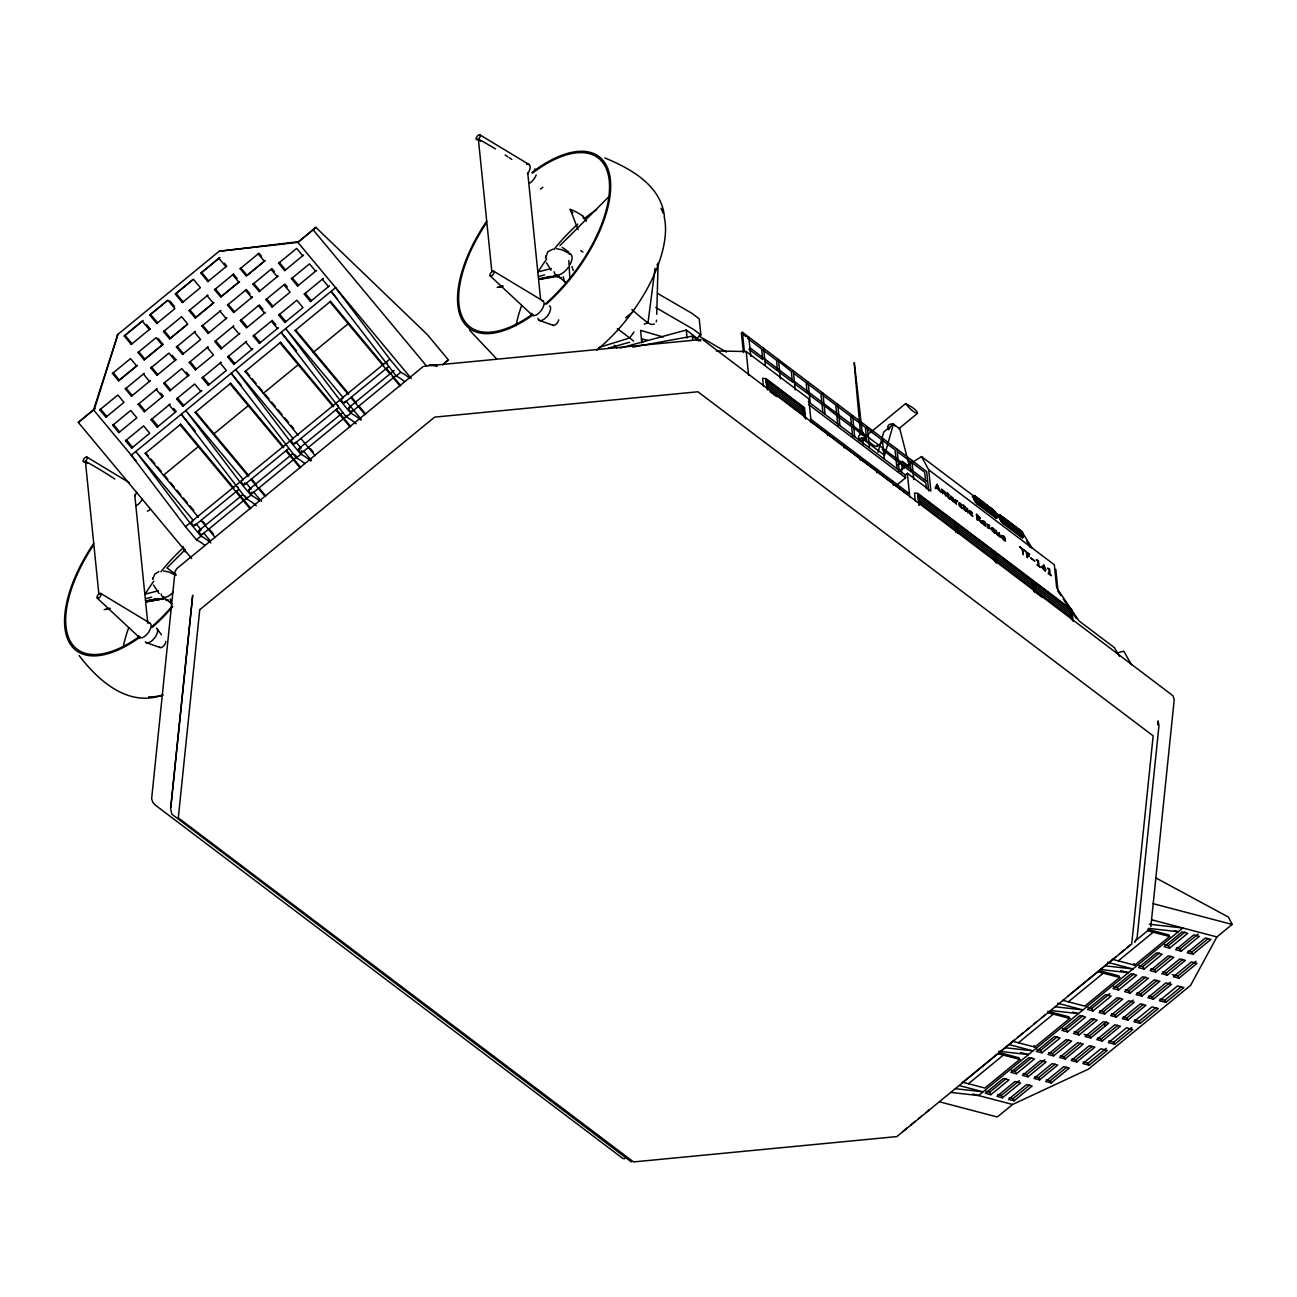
<?xml version="1.0" encoding="UTF-8"?>
<svg xmlns="http://www.w3.org/2000/svg" width="1297" height="1297" viewBox="0 0 1297 1297"><rect width="100%" height="100%" fill="white"/><g stroke="black" fill="none" stroke-linecap="round" stroke-linejoin="round"><path stroke-width="1.5" d="M656.72 314.279L658.114 263.113M545.567 258.168L547.739 251.91L552.927 249.137M862.781 444.547L863.202 439.213L884.554 455.344L893.406 424.087L899.826 428.934L909.051 464.893M170.831 807.334L192.686 595.258L170.588 808.615L171.82 814.192L631.299 1161.901M1157.637 724.861L1158.043 720.856L1158.999 725.347L1137.112 937.731L1134.794 942.352M1150.844 926.561L1173.801 703.785L1174.207 699.472L1172.974 695.759L702.942 339.717M655.017 268.382L647.997 322.937L644.204 324.088M860.559 433.182L861.597 432.096L861.808 433.409M908.808 466.272L902.42 461.44L901.464 473.032M903.782 468.574L904.625 463.84L907.673 466.142M656.217 321.818L656.558 320.181M158.964 571.523L154.765 574.149L152.624 579.289L152.981 577.976M545.615 257.033L545.956 255.736M878.037 452.215L883.76 431.982L893.406 424.087M94.357 409.204L117.93 334.286L93.562 409.917L78.306 422.417L191.68 558.553M1155.789 877.874L1228.437 917.092L1232.15 924.421L1216.894 936.937L1190.63 985.347L1088.459 1069.117L1012.568 1104.477L997.312 1116.993L939.401 1101.785M868.001 440.931C869.963 442.245 875.702 448.113 876.772 445.844M905.646 403.578C917.109 418.655 924.534 413.159 905.646 403.578L864.969 436.927M633.99 331.983L629.693 337.95L598.728 347.547M994.377 510.742L992.854 510.499L996.615 518.492L976.301 503.301L972.734 495.957L976.9 498.81M974.42 495.876L977.176 500.966L976.009 501.971L973.123 496.54L973.982 495.324L993.47 510.061M973.107 496.021L974.809 495.762M993.34 509.948L974.987 496.086C968.129 498.615 996.096 511.196 995.285 514.098L995.869 516.984M976.317 501.907L975.328 499.021M975.036 501.826L972.799 496.297M975.83 501.55L976.706 500.626L973.982 495.616M976.365 502.377L978.262 502.085L997.182 516.206M977.549 503.317L978.408 502.377L997.669 516.709L994.183 510.726M977.16 504.03L977.371 503.171M973.95 496.702L992.335 510.596L993.194 509.656M994.037 512.364L994.896 511.423L994.086 510.629M996.615 515.963L996.436 517.698M995.561 517.941L997.166 516.125M997.62 516.433L996.761 517.649M1021.258 533.91L1022.603 538.142L1002.305 522.934L998.317 516.465L999.484 516.028M999.971 515.266L1002.694 520.259L1001.835 521.199L999.112 516.19L999.971 514.974L1020.22 530.23M999.436 515.866L1000.814 515.412M1019.572 529.792L1000.992 515.736C994.232 518.524 1022.052 530.684 1021.274 533.748L1022.312 536.796M1001.041 521.475L998.787 515.947M1000.992 515.736L1002.938 522.286M1003.91 521.459L1003.165 523.68M999.938 516.352L1018.323 530.246L1019.183 529.306M1019.345 529.598L1021.274 533.748M1020.026 531.997L1020.172 530.376M1020.901 531.073L1023.609 536.083C1020.626 540.395 1025.651 531.413 1020.415 530.716M1021.566 537.574L1023.122 535.693M185.276 549.571L166.94 567.908L175.938 574.393M559.915 245.668L609.266 196.285M146.61 324.655L150.128 328.871L131.256 344.418L124.236 335.988L143.108 320.44M298.667 241.664L219.306 251.229L297.888 242.361L315.868 227.397L427.232 334.496L448.324 359.836L442.747 364.879M149.771 315.041L167.864 300.207L174.884 308.637L156.791 323.472L149.771 315.041L167.135 300.742M175.322 294.095L193.399 279.26L200.419 287.691L182.342 302.525L175.322 294.095L192.669 279.795M200.857 273.148L219.712 257.617L200.857 273.148L207.877 281.579L226.748 266.047L224.397 263.242M131.256 344.418L132.035 343.705L125.015 335.275M150.128 328.871L149.333 329.584L142.313 321.153L124.236 335.988M156.791 323.472L157.586 322.758L150.549 314.328M182.342 302.525L183.12 301.812L176.1 293.398M207.877 281.579L208.655 280.882L201.635 272.451M112.45 373.439L113.228 372.725L119.373 380.102L118.578 380.799L112.45 373.439L130.527 358.604L136.671 365.981L118.578 380.799M137.985 352.492L138.779 351.795L144.907 359.156L144.129 359.869L137.985 352.492L156.078 337.674L162.206 345.034L144.129 359.869M163.535 331.546L164.314 330.848L170.442 338.209L169.664 338.922L163.535 331.546L181.612 316.727L187.741 324.088L169.664 338.922M189.07 310.615L189.848 309.902L195.993 317.262L195.199 317.976L189.07 310.615L207.942 295.067L207.147 295.781L213.292 303.141L195.199 317.976M214.605 289.669L215.383 288.955L221.528 296.332L220.749 297.029L214.605 289.669L233.476 274.137L237.156 278.547M233.476 274.137L232.698 274.834L238.826 282.211L220.749 297.029M240.156 268.722L240.934 268.025L247.062 275.386L265.155 260.551L246.284 276.083L240.156 268.722L259.011 253.191L261.475 256.141M162.206 345.034L162.984 344.321L158.088 338.436M78.306 422.417L93.562 409.787M94.924 408.685L93.562 409.917L136.412 461.359M238.826 282.211L239.605 281.498L221.528 296.332M99.772 409.836L100.566 409.106L106.743 416.45L105.916 417.196L99.772 409.836L117.865 395.001L123.993 402.362L105.916 417.196M125.323 388.889L126.117 388.176L132.278 395.504L131.451 396.25L125.323 388.889L144.194 373.341L143.4 374.055L149.544 381.431M150.857 367.943L151.652 367.229L157.812 374.574L156.986 375.303L150.857 367.943L168.934 353.124L175.079 360.485L175.906 359.739L172.193 355.329M176.392 346.996L177.186 346.283L183.363 353.627L182.537 354.373L176.392 346.996L195.28 331.465L194.485 332.178L200.613 339.538L182.537 354.373M201.943 326.066L202.737 325.336L208.898 332.68L208.071 333.426L201.943 326.066L220.814 310.518L220.02 311.231L226.148 318.592M227.478 305.119L228.272 304.406L234.433 311.734L233.606 312.48L227.478 305.119L246.349 289.571L250.045 293.981M246.349 289.571L245.555 290.285L251.699 297.661L252.526 296.916L233.606 312.48M253.012 284.173L253.807 283.459L259.984 290.804L259.157 291.533L253.012 284.173L271.9 268.625L274.364 271.559M278.563 263.226L279.358 262.513L285.518 269.857L284.692 270.603L278.563 263.226L296.64 248.408L302.768 255.768M112.644 425.286L113.504 424.508L119.664 431.852L118.789 432.647L112.644 425.286L130.721 410.452L136.866 417.812L118.789 432.647M138.179 404.34L139.038 403.562L145.199 410.906L144.324 411.7L138.179 404.34L157.132 388.743L156.272 389.505L162.401 396.882M163.73 383.393L164.589 382.615L170.75 389.959L169.858 390.754L163.73 383.393L181.807 368.559L187.952 375.935L188.827 375.125L186.363 372.19M189.265 362.447L190.124 361.685L196.285 369.013L195.393 369.823L189.265 362.447L208.201 346.85L207.342 347.628L213.486 354.989L195.393 369.823M214.799 341.516L215.659 340.738L221.819 348.082L220.944 348.877L214.799 341.516L233.752 325.904L232.893 326.682L239.021 334.042M258.427 305.735L264.556 313.096L265.447 312.301L246.479 327.93L240.35 320.57L241.21 319.792L247.37 327.136M265.885 299.623L266.744 298.845L272.905 306.189L272.013 306.984L265.885 299.623L283.962 284.789L290.106 292.165L272.013 306.984M291.42 278.677L292.279 277.915L298.44 285.243L297.564 286.053L291.42 278.677L309.513 263.858L315.641 271.219M125.517 440.737L126.425 439.894L132.602 447.238L131.645 448.097L125.517 440.737L143.594 425.902L149.739 433.263L131.645 448.097M151.052 419.79L151.976 418.963L158.137 426.291L157.196 427.151L151.052 419.79L170.053 404.129L169.145 404.956L175.273 412.316M176.587 398.844L177.511 398.017L183.671 405.361L182.731 406.204L176.587 398.844L194.68 384.009L200.808 391.386L201.765 390.527L182.731 406.204M202.137 377.897L203.045 377.07L209.222 384.415L208.266 385.274L202.137 377.897L221.139 362.236L220.214 363.079L226.359 370.439L208.266 385.274M227.672 356.951L228.596 356.124L234.757 363.468L233.817 364.327L227.672 356.951L246.673 341.306M253.207 336.02L254.131 335.193L260.292 342.521L259.351 343.381L253.207 336.02L271.3 321.186L277.428 328.546L278.385 327.703L259.351 343.381M278.758 315.074L279.666 314.247L285.843 321.575L284.886 322.434L278.758 315.074L296.835 300.239L302.979 307.616L284.886 322.434M304.292 294.127L305.217 293.3L311.377 300.645L310.421 301.504L304.292 294.127L323.293 278.466L322.369 279.309L328.514 286.669M198.392 517.276L145.199 453.415L145.799 452.864L148.393 455.977M233.898 488.077L180.721 424.232L180.105 424.784L250.143 508.862M248.327 476.323L195.134 412.462L195.75 411.911L248.927 475.74M283.848 447.108L230.671 383.28L230.055 383.831L283.249 447.692M298.278 435.37L245.084 371.509L245.7 370.942L249.591 375.627M333.783 406.156L280.622 342.311L280.006 342.878L333.199 406.739M348.228 394.418L295.035 330.54L295.651 329.989L348.812 393.834M383.734 365.203L330.557 301.358L329.941 301.909L389.619 373.552M117.135 334.999L220.085 250.516M119.373 380.102L137.45 365.268M144.907 359.156L162.984 344.321M170.442 338.209L187.027 324.623M195.993 317.262L214.07 302.444M315.868 227.397L297.888 242.361L411.295 378.529M131.451 396.25L150.355 380.686M156.986 375.303L175.906 359.739M208.071 333.426L226.975 317.846M259.157 291.533L278.061 275.969L277.234 276.715L271.105 269.338M284.692 270.603L303.595 255.023M240.35 320.57L259.287 304.957L262.983 309.367M144.324 411.7L163.292 396.071L160.828 393.137M169.858 390.754L188.827 375.125M220.944 348.877L239.913 333.248M297.564 286.053L316.533 270.425M157.196 427.151L176.214 411.473L173.749 408.539M233.817 364.327L252.834 348.634M310.421 301.504L329.454 285.81M145.199 453.415L180.721 424.232M195.134 412.462L230.671 383.28M245.084 371.509L280.622 342.311M295.035 330.54L330.557 301.358M163.406 475.269L198.311 446.638M213.34 434.317L248.262 405.685M263.291 393.364L298.213 364.733M313.242 352.411L348.163 323.78M204.894 545.421A30.82 12.338 50.6 0 0 196.431 539.844L185.487 526.695L190.011 522.983L135.828 451.469L193.545 520.778M191.453 521.637L239.961 482.03L185.763 410.517L243.496 479.825M241.388 480.684L289.912 441.061L235.714 369.564L293.446 438.872M291.339 439.732L339.846 400.108L285.664 328.611L343.397 397.92M341.289 398.779L389.797 359.156L335.599 287.658L131.289 455.198L185.487 526.695M194.712 525.561L238.567 489.618M244.663 484.608L288.501 448.665M294.614 443.655L338.452 407.696M344.548 402.702L388.403 366.743M198.911 530.603L242.75 494.643M248.846 489.634L292.7 453.691M298.796 448.681L342.635 412.738M348.747 407.728L394.158 370.488M202.17 534.526L247.581 497.286M252.121 493.557L295.959 457.614M302.071 452.604L347.466 415.364M352.006 411.652L395.861 375.692M196.431 539.844L200.97 536.131A30.82 12.338 50.6 0 1 210.876 542.924M195.344 431.188L181.24 414.246L246.381 498.891L250.921 495.178A30.82 12.338 50.6 0 1 259.384 500.739M241.437 385.598L231.174 373.277L296.332 457.938L300.855 454.226A30.82 12.338 50.6 0 1 310.777 461.019M296.527 350.806L281.125 332.324L346.267 416.986L350.806 413.257A30.82 12.338 50.6 0 1 360.728 420.05M337.479 299.072L331.075 291.371L396.217 376.033L400.757 372.304A30.82 12.338 50.6 0 1 409.22 377.865M423.049 366.662L176.846 568.556L174.998 571.653L151.636 798.741L152.851 802.454L155.624 805.34L622.884 1158.497L624.797 1158.675M444.012 363.371L448.324 359.836M625.576 317.814L633.228 311.556M696.197 338.76L700.85 334.95L699.213 318.835L691.917 313.323L657.547 293.398M743.376 352.427L741.414 333.118L742.419 332.291L926.674 471.541L928.636 490.85M747.785 337.933L748.807 337.107L750.752 356.416M766.543 384.593A3.275 1.556 -52.9 0 0 766.219 382.647A3.275 1.556 -52.9 0 0 765.992 380.443L766.754 379.81L803.864 407.858L804.853 417.683M792.256 371.542L793.261 370.715L795.223 390.024M793.326 382.161L794.348 381.334L808.161 391.775L807.139 392.602L806.134 382.647L793.845 373.374M804.091 417.067A3.275 1.556 -52.9 0 0 803.767 415.105A3.275 1.556 -52.9 0 0 803.54 412.9A3.275 1.556 -52.9 0 0 803.329 410.679A3.275 1.556 -52.9 0 0 803.102 408.474L803.864 407.858M821.893 393.948L822.914 393.121L825.07 414.359M826.254 432.517L827.259 431.674L827.648 435.549M866.364 427.556L867.385 426.729L869.541 447.968M860.446 441.466L863.202 439.213M859.117 457.355L860.138 456.528L860.527 460.386M876.869 446.703L881.555 442.861M898.772 428.74L917.546 413.354M897.589 465.396L902.42 461.44M898.043 471.508L921.519 456.593L1022.717 533.083L1032.007 547.918M891.979 482.192L893.001 481.365L893.39 485.224M896.195 485.516L905.582 477.815L905.306 474.994L907.349 473.308L930.873 491.093L928.717 469.854L921.519 456.593M918.535 498.615A3.275 1.556 -52.9 0 0 918.049 497.4A3.275 1.556 -52.9 0 0 917.838 495.178L918.584 494.562L955.694 522.61L956.683 532.435M956.165 532.37A3.275 1.556 -52.9 0 0 955.824 532.078A3.275 1.556 -52.9 0 0 955.597 529.857A3.275 1.556 -52.9 0 0 955.386 527.652A3.275 1.556 -52.9 0 0 955.159 525.431A3.275 1.556 -52.9 0 0 954.932 523.226L955.694 522.61M995.221 561.552L994.215 551.728L957.121 523.696L956.359 524.312L993.47 552.344A3.275 1.556 -52.9 0 1 993.68 554.565A3.275 1.556 -52.9 0 1 993.907 556.77A3.275 1.556 -52.9 0 1 994.134 558.991A3.275 1.556 -52.9 0 1 994.459 560.936M1033.758 590.686L1032.752 580.845L995.658 552.814L994.896 553.43L1031.99 581.478A3.275 1.556 -52.9 0 1 1032.217 583.682A3.275 1.556 -52.9 0 1 1032.444 585.887A3.275 1.556 -52.9 0 1 1032.671 588.108A3.275 1.556 -52.9 0 1 1033.125 589.551M1033.822 584.25A3.275 1.556 -52.9 0 0 1033.433 582.548L1034.195 581.931L1071.29 609.979L1072.279 619.804M1071.435 619.447A3.275 1.556 -52.9 0 0 1071.209 617.226A3.275 1.556 -52.9 0 0 1070.982 615.021A3.275 1.556 -52.9 0 0 1070.755 612.8A3.275 1.556 -52.9 0 0 1070.528 610.595L1071.29 609.979M902.777 1131.551L907.462 1127.709M910.575 1125.164L915.244 1121.321M918.373 1118.76L921.486 1116.214M926.155 1112.372L929.268 1109.827M962.001 1082.995L1014.984 1039.546M1018.096 1036.984L1022.766 1033.158M1025.895 1030.596L1029.007 1028.051M1033.677 1024.208L1036.789 1021.647M1041.475 1017.821L1044.588 1015.259M1067.966 996.096L1116.263 956.489M1119.376 953.927L1124.061 950.101M1127.174 947.54L1130.287 944.994M1134.972 941.152L1148.996 929.657M968.47 1083.725L1003.375 1055.093M1018.404 1042.772L1053.326 1014.141M1068.355 1001.819L1103.277 973.188M1118.306 960.866L1153.211 932.235M999.695 1052.694L1018.972 1057.768L1019.799 1059.422L984.893 1088.053L962.796 1082.249M1012.746 1041.28L1034.828 1047.084L1069.749 1018.453L1068.906 1016.799L1047.717 1011.238M1099.597 970.788L1118.857 975.847L1119.7 977.5L1084.778 1006.132L1062.697 1000.327M1112.631 959.375L1134.729 965.179L1169.651 936.547L1168.808 934.894L1147.602 929.333M985.866 1091.247L989.595 1092.269L1006.164 1078.666M1011.417 1070.301L1015.129 1071.322L1031.699 1057.72M1036.952 1049.354L1040.664 1050.375L1057.25 1036.789M1062.486 1028.408L1066.215 1029.429L1082.784 1015.843M1088.037 1007.461L1091.75 1008.499L1109.827 993.664M1113.572 986.531L1117.284 987.552L1133.87 973.95M1139.106 965.584L1142.835 966.605L1159.405 953.019M1164.657 944.638L1168.37 945.659L1184.939 932.073M990.843 1094.733L1008.92 1079.898L1003.392 1078.456L985.315 1093.274L990.843 1094.733L989.595 1092.269M1016.378 1073.786L1034.471 1058.968L1028.926 1057.509L1010.849 1072.343L1016.378 1073.786L1015.129 1071.322M1041.929 1052.84L1060.006 1038.022L1054.477 1036.562L1036.384 1051.397L1041.929 1052.84L1040.664 1050.375M1067.463 1031.909L1085.54 1017.075L1080.012 1015.616L1061.935 1030.45L1067.463 1031.909L1066.215 1029.429M1092.998 1010.963L1111.091 996.128L1105.547 994.686L1087.47 1009.504L1092.998 1010.963L1091.75 1008.499M1118.549 990.016L1136.626 975.198L1131.097 973.739L1113.004 988.573L1118.549 990.016L1117.284 987.552M1144.084 969.07L1162.161 954.252L1156.632 952.792L1138.539 967.627L1144.084 969.07L1142.835 966.605M1169.618 948.139L1187.712 933.305L1182.167 931.846L1164.09 946.68L1169.618 948.139L1168.37 945.659M997.571 1094.457L1001.284 1095.479L1019.361 1080.644M1023.106 1073.511L1026.819 1074.532L1044.912 1059.714M1048.641 1052.564L1052.37 1053.602L1068.939 1039.999M1074.192 1031.634L1077.904 1032.655L1094.473 1019.053M1099.726 1010.687L1103.439 1011.709L1120.024 998.123M1125.261 989.741L1128.974 990.762L1145.559 977.176M1150.812 968.794L1154.525 969.816L1171.094 956.229M1176.347 947.864L1180.059 948.885L1198.136 934.051M1002.451 1097.781L1020.528 1082.963L1015 1081.503L996.923 1096.322L1002.451 1097.781L1001.284 1095.479M1027.986 1076.834L1046.079 1062.016L1040.534 1060.557L1022.458 1075.391L1027.986 1076.834L1026.819 1074.532M1053.537 1055.904L1071.614 1041.069L1066.085 1039.61L1047.992 1054.445L1053.537 1055.904L1052.37 1053.602M1079.072 1034.957L1097.149 1020.123L1091.62 1018.68L1073.543 1033.498L1079.072 1034.957L1077.904 1032.655M1104.606 1014.011L1122.699 999.176L1117.155 997.733L1099.078 1012.552L1104.606 1014.011L1103.439 1011.709M1130.157 993.064L1148.234 978.246L1142.706 976.787L1124.612 991.621L1130.157 993.064L1128.974 990.762M1155.692 972.134L1173.769 957.299L1168.24 955.84L1150.147 970.675L1155.692 972.134L1154.525 969.816M1181.227 951.187L1199.32 936.353L1193.775 934.91L1175.698 949.728L1181.227 951.187L1180.059 948.885M1009.261 1097.667L1012.973 1098.689L1029.559 1085.103M1034.795 1076.737L1038.508 1077.758L1055.093 1064.156M1060.346 1055.79L1064.059 1056.812L1080.628 1043.226M1084.016 1034.341L1089.593 1035.865L1106.552 1021.955M1111.416 1013.897L1115.128 1014.919L1133.221 1000.1M1136.966 992.967L1140.679 993.988L1157.248 980.386M1162.501 972.02L1166.214 973.042L1182.783 959.456M1188.036 951.074L1191.748 952.095L1208.334 938.509M1014.059 1100.829L1032.136 1086.011L1026.608 1084.551L1008.531 1099.386L1014.059 1100.829L1012.973 1098.689M1039.594 1079.882L1057.687 1065.064L1052.143 1063.605L1034.066 1078.439L1039.594 1079.882L1038.508 1077.758M1065.145 1058.952L1083.222 1044.117L1077.694 1042.658L1059.6 1057.493L1065.145 1058.952L1064.059 1056.812M1090.68 1038.005L1108.757 1023.171L1103.228 1021.728L1085.151 1036.546L1090.68 1038.005L1089.593 1035.865M1116.214 1017.059L1134.308 1002.241L1128.763 1000.781L1110.686 1015.616L1116.214 1017.059L1115.128 1014.919M1141.765 996.112L1159.842 981.294L1154.314 979.835L1136.221 994.669L1141.765 996.112L1140.679 993.988M1167.3 975.182L1185.377 960.347L1179.848 958.888L1161.772 973.723L1167.3 975.182L1166.214 973.042M1192.835 954.235L1210.928 939.401L1205.383 937.958L1187.306 952.776L1192.835 954.235L1191.748 952.095M1046.452 1079.866L1050.148 1080.839L1066.718 1067.236M1071.987 1058.919L1075.683 1059.892L1092.252 1046.306M1097.538 1037.989L1101.218 1038.946L1117.803 1025.36M1123.072 1017.043L1126.753 1018.015L1143.338 1004.413M1148.607 996.096L1152.303 997.069L1170.38 982.234M1172.31 974.663L1177.838 976.122L1195.915 961.288M1051.202 1082.946L1069.295 1068.112L1063.751 1066.653L1045.674 1081.487L1051.202 1082.946L1050.148 1080.839M1076.753 1062L1094.83 1047.165L1089.302 1045.722L1071.209 1060.541L1076.753 1062L1075.683 1059.892M1102.288 1041.053L1120.365 1026.219L1114.836 1024.776L1096.759 1039.594L1102.288 1041.053L1101.218 1038.946M1127.823 1020.107L1145.916 1005.288L1140.371 1003.829L1122.294 1018.664L1127.823 1020.107L1126.753 1018.015M1153.373 999.176L1171.45 984.342L1165.922 982.883L1147.829 997.717L1153.373 999.176L1152.303 997.069M1178.908 978.23L1196.985 963.395L1191.457 961.936L1173.38 976.771L1178.908 978.23L1177.838 976.122M1083.335 1061.903L1088.086 1063.151L1106.179 1048.333M1108.87 1040.956L1113.637 1042.204L1131.714 1027.386M1134.421 1020.026L1139.171 1021.274L1155.74 1007.672M1159.956 999.079L1164.706 1000.327L1181.291 986.725M1089.156 1065.259L1107.233 1050.424L1100.91 1048.77L1082.817 1063.589L1089.156 1065.259L1088.086 1063.151M1114.69 1044.312L1132.784 1029.494L1126.445 1027.824L1108.368 1042.642L1114.69 1044.312L1113.637 1042.204M1140.241 1023.365L1158.318 1008.547L1151.979 1006.877L1133.902 1021.712L1140.241 1023.365L1139.171 1021.274M1165.776 1002.435L1183.853 987.601L1177.53 985.931L1159.437 1000.765L1165.776 1002.435L1164.706 1000.327M656.947 264.783L657.368 264.556A2.578 1.897 73.2 0 0 657.984 263.696M556.332 275.742L553.787 275.645M654.353 324.072L651.337 324.493L647.997 322.937A229.699 169.696 73.2 0 1 631.882 309.48M608.131 348.245L629.596 342.246M1117.139 652.975L1123.737 651.159L1131.503 664.729M620.096 348.05L686.275 330.038L700.72 340.949M497.156 287.431L502.847 285.94M538.887 276.423L544.578 274.915M104.182 609.687L109.872 608.18M145.912 598.663L151.603 597.155M539.633 271.478L551.371 268.544M144.697 594.221L158.38 590.784M499.053 287.172L502.912 286.361M539.212 278.774L550.982 276.326M106.078 609.412L109.921 608.617M146.464 600.981L158.007 598.566L146.237 601.014M539.309 279.195L553.057 276.488L539.536 279.114M146.334 601.435L160.082 598.728L146.561 601.37M539.617 279.39L559.056 276.05M146.35 601.792L164.119 598.582L146.334 601.646M632.79 347.093L692.274 336.182L698.726 341.062M146.642 601.662L164.119 598.582M162.19 695.208C127.9 707.303 98.232 680.633 79.117 655.552M561.569 277.898L554.354 275.969M168.578 600.138L165.692 600.025M424.184 366.208L701.029 339.538M716.317 350.968L746.197 351.519L808.744 398.779L811.176 422.611M437.348 365.43L429.275 364.716L437.073 366.305M805.664 419.142L804.513 407.761L765.976 378.643L762.652 378.302L763.463 386.214M1073.089 621.263L1071.938 609.882L917.806 493.395L914.482 493.055L915.293 500.966M991.557 551.29L994.88 551.647L996.031 563.011M1149.239 924.226L1182.864 928.004L978.538 1095.543L950.847 1092.431M1148.656 928.376L1178.324 931.716L1174.434 930.695M1105.222 965.843L1132.913 968.956L1107.573 962.293M1100.683 969.556L1128.374 972.669L1120.576 970.626M1055.272 1006.796L1082.963 1009.909L1057.622 1003.246M1050.748 1010.525L1078.439 1013.622L1072.587 1012.098M1005.337 1047.749L1033.028 1050.862L1009.633 1044.717M998.82 1051.251L1028.489 1054.591L1020.69 1052.532M955.386 1088.702L983.077 1091.815L959.683 1085.67M556.526 248.732L561.925 249.77L570.453 254.082M163.535 570.972L168.95 572.009L176.084 575.463M647.787 340.365L641.448 338.874L642.874 342.149M1153.017 903.636L1232.15 924.421M1151.671 919.8L1216.894 936.937M1147.553 930.743L1169.651 936.547M1097.602 971.696L1119.7 977.5M1047.668 1012.649L1069.749 1018.453M997.717 1053.618L1019.799 1059.422M972.701 1094.003L1012.568 1104.477M539.082 320.327L552.992 325.255M146.091 642.582L160.017 647.511M663.221 337.009L640.588 330.362L641.853 342.846M604.791 157.91C630.634 168.561 661.097 185.422 664.437 216.437M655.747 307.502L693.538 329.422L700.85 334.95M698.888 336.02L726.466 352.071M479.89 134.839L529.063 164.524M493.752 271.219L542.924 300.888M86.915 457.095L129.311 482.679M100.777 593.459L149.933 623.127M996.242 517.438L997.085 517.6M1022.247 537.071L1023.074 537.25M580.78 250.58L582.953 252.088M568.913 252.153L562.185 247.305M973.35 497.01L972.312 496.816M996.242 517.568L977.646 503.512M1022.247 537.217L1003.148 522.48M984.569 504.598L987.633 506.916M1004.429 519.611L999.825 516.141L998.317 516.465M974.955 499.41L994.912 514.487M1005.564 522.545L1020.917 534.137M1022.603 535.612L1004.251 521.734L1003.392 522.659L1021.923 536.845M1004.397 522.026L1023.609 536.083M977.387 503.025L995.934 517.211M928.717 469.854L1054.331 564.795L1056.666 587.784L1079.104 620.987L1114.512 647.738L1119.457 656.395M741.414 333.118L746.197 336.734M747.85 338.598L761.663 349.039L762.668 358.993L763.69 358.167L749.877 347.726M762.668 349.801L776.481 360.242L777.503 370.196M823.498 395.78L835.771 405.053L836.792 415.008L837.797 414.181L823.984 403.74M866.428 428.221L880.241 438.662M881.247 439.424L895.06 449.864L896.081 459.819L897.086 458.992L883.273 448.551L882.268 449.378L896.146 460.484L896.957 468.444M897.605 451.794L909.894 461.067L910.899 471.022M910.899 461.829L924.712 472.27L925.523 480.23M764.695 358.929L778.508 369.369M809.166 392.537L822.979 402.978L821.958 403.805L820.952 393.85L807.139 383.409L808.096 381.918L810.252 403.156M838.819 414.943L852.632 425.384M867.45 436.586L853.637 426.146L852.615 426.972L866.493 438.078M868.455 437.348L882.268 447.789M911.921 470.195L898.108 459.754L897.151 461.246M912.926 470.957L926.739 481.398M748.92 349.217L762.749 359.658M765.279 361.587L777.568 370.861M792.386 382.064L778.573 371.623L779.529 370.131L793.342 380.572L792.321 381.399L791.316 371.445L777.422 360.339M794.931 383.993L807.204 393.267M808.209 394.029L822.039 404.469L822.833 412.43M837.862 416.434L851.675 426.875L852.68 436.83M898.691 462.413L910.964 471.686M911.969 472.448L925.782 482.889L926.398 488.856M808.307 401.697L905.306 474.994M808.598 404.502L905.582 477.815M765.992 380.443L803.102 408.474M917.838 495.178L954.932 523.226M1033.433 582.548L1070.528 610.595M766.219 382.647L803.329 410.679M918.049 497.4L955.159 525.431M956.489 524.377A3.275 1.556 -52.9 0 1 956.586 526.517L993.68 554.565M995.123 555.651L1032.217 583.682M1033.66 584.769L1070.755 612.8M766.446 384.852L803.54 412.9M918.276 499.604L955.386 527.652M956.586 526.517A3.275 1.556 -52.9 0 1 956.813 528.738L993.907 556.77M995.35 557.856L1032.444 585.887M1033.887 586.974L1070.982 615.021M810.836 419.255L909.44 493.784M766.673 387.073L803.767 415.105M918.503 501.826L955.597 529.857M956.813 528.738A3.275 1.556 -52.9 0 1 957.04 530.943L994.134 558.991M995.48 557.937A3.275 1.556 -52.9 0 1 995.577 560.061L1032.671 588.108M1034.098 589.195L1071.209 617.226M809.879 420.763L825.2 432.339M826.319 433.182L841.623 444.758M844.282 446.752L858.063 457.176M859.181 458.019L874.502 469.595M875.621 470.438L890.942 482.014M893.584 484.024L907.365 494.433M770.126 391.726L776.579 396.59M1034.341 589.357A3.275 1.556 -52.9 0 1 1034.325 591.4L1042.399 597.495M555.716 274.624L566.481 282.762A12.646 5.982 -52.9 0 1 565.395 281.611M162.725 596.863L171.966 603.835M1004.218 521.897L1003.23 520.956M978.23 502.247L976.706 500.626M1003.424 522.999L1002.565 522.221M992.87 510.921L993.697 511.731M496.524 358.734L469.465 330.087M490.315 276.002L532.516 315.382M97.34 598.241L139.541 637.621M1003.797 521.362L1002.694 520.259M976.949 502.636L975.911 501.663M614.243 345.245L617.129 348.066M633.585 341.111L629.693 337.95A229.699 10.554 35.7 0 0 617.34 328.66M578.073 229.682L570.226 209.384A50.713 39.802 -5.8 0 1 583.018 216.226L583.585 218.091A2.578 2.027 -5.8 0 1 583.326 218.561M159.093 593.572L153.484 584.996M866.72 439.715L864.807 437.186M284.821 284.027L287.286 286.961M272.208 320.359L275.921 324.769M313.144 229.845L426.535 365.981M389.797 359.156L400.757 372.304M386.328 368.316L400.595 385.452M392.213 376.665L399.979 386.003M258.233 253.904L264.361 261.264M351.406 396.947L356.594 403.172M359.188 406.285L365.673 414.083M350.822 397.531L365.073 414.635M345.959 401L361.344 419.482M339.846 400.108L350.806 413.257M218.934 258.33L225.954 266.76M336.377 409.268L350.644 426.405M335.793 409.852L350.044 426.956M245.749 342.132L251.894 349.493M252.185 378.74L256.076 383.409M258.67 386.522L262.561 391.191M265.155 394.304L269.046 398.973M271.64 402.086L275.531 406.755M278.125 409.884L282.016 414.554M284.61 417.666L288.501 422.336M291.095 425.448L293.689 428.561M310.55 448.811L313.144 451.923M300.872 438.483L315.122 455.587M296.008 441.953L301.147 448.113M303.709 451.194L311.41 460.435M289.912 441.061L300.855 454.226M169.81 300.904L174.495 306.53M286.442 450.221L300.709 467.358M285.843 450.805L300.093 467.909M251.521 478.869L256.709 485.094M259.303 488.207L265.788 495.989M250.921 479.436L265.172 496.54M246.057 482.906L251.196 489.066M253.758 492.147L261.459 501.388M239.961 482.03L250.921 495.178M236.492 491.19L250.759 508.311M150.987 459.089L154.878 463.759M157.472 466.871L161.363 471.541M163.957 474.653L167.848 479.339M170.442 482.452L174.333 487.121M176.927 490.234L180.818 494.903M183.412 498.016L187.303 502.685M189.897 505.798L193.788 510.467M202.867 521.378L205.461 524.491M209.352 529.16L213.243 533.829M200.97 520.389L215.237 537.509M196.123 523.858L201.246 530.019M203.807 533.099L210.227 540.8M190.011 522.983L200.97 536.131M551.014 270.214L546.459 262.756M157.261 628.899L161.428 634.784M1057.574 590.621L1060.914 595.566M1063.135 598.857L1068.712 607.093M1073.154 613.692L1076.494 618.637M583.002 216.242L586.325 221.268M1026.592 540.654L1030.045 547.318M1133.886 963.525L1134.729 965.179M1104.314 1023.803L1105.401 1025.943M1034.001 1045.447L1034.828 1047.084M564.438 281.919L563.287 276.683M171.463 604.159L170.312 598.938M182.958 546.394L185.098 551.922M571.961 266.469L573.258 270.587M854.35 362.836L862.278 432.76M1055.807 569.318L1057.882 589.827M1034.195 581.931L1035.184 591.756M1033.401 580.764L1034.568 592.129M995.658 552.814L996.647 562.639M957.121 523.696L958.126 533.521M956.343 522.513L957.299 531.997M918.584 494.562L919.589 504.387M917.806 493.395L918.957 504.76M911.84 460.338L913.801 479.647M907.349 473.308L909.748 496.881M897.021 449.135L899.178 470.373M882.203 437.932L884.359 459.17M876.561 468.947L876.967 472.805M866.428 437.413L865.423 427.459L851.61 417.018L852.551 415.526L854.707 436.765M851.399 424.216L850.605 416.256L836.776 405.815L837.732 404.324L839.889 425.562M843.698 444.109L844.088 447.968M837.862 425.627L836.857 415.672L822.979 404.567M778.443 359.512L780.405 378.821M763.625 348.309L765.392 365.689M766.754 379.81L767.759 389.635M765.976 378.643L766.932 388.111M746.197 351.519L748.628 375.319M742.419 332.291L744.381 351.6M692.274 336.182L692.63 339.717M686.275 330.038L687.086 337.998M527.733 172.744L540.606 299.445M495.454 148.928A433.133 339.911 -5.8 0 0 478.366 139.055L491.855 271.786M134.758 494.984L147.631 621.685M114.849 479.031A433.133 339.911 -5.8 0 0 85.391 461.294L98.864 594.026M854.156 362.852L860.446 432.825M568.864 260.47L569.853 278.579M194.777 524.507A2.562 1.021 50.6 0 1 193.707 525.48A2.562 1.021 50.6 0 1 191.389 522.707A2.562 1.021 50.6 0 1 192.459 521.734M202.332 533.91A2.562 1.021 50.6 0 1 200.695 534.137A2.562 1.021 50.6 0 1 198.749 531.203A2.562 1.021 50.6 0 1 200.37 530.976M396.217 376.033A30.82 12.338 50.6 0 1 404.68 381.594M296.332 457.938A30.82 12.338 50.6 0 1 304.795 463.499M346.267 416.986A30.82 12.338 50.6 0 1 356.189 423.779M246.381 498.891A30.82 12.338 50.6 0 1 256.287 505.684M245.636 496.492A2.562 1.021 50.6 0 1 245.182 496.005M238.178 487.542A2.562 1.021 50.6 0 1 237.74 487.056M244.501 483.035A2.562 1.021 50.6 0 1 244.063 484.689A2.562 1.021 50.6 0 1 241.55 482.257A2.562 1.021 50.6 0 1 241.988 480.603M251.958 491.985A2.562 1.021 50.6 0 1 251.391 493.606A2.562 1.021 50.6 0 1 248.846 490.866A2.562 1.021 50.6 0 1 249.867 489.731M296.51 456.236A2.562 1.021 50.6 0 1 296.056 455.944M295.132 455.052A2.562 1.021 50.6 0 1 294.743 454.517M301.585 450.497A2.562 1.021 50.6 0 1 301.471 452.685A2.562 1.021 50.6 0 1 298.732 449.735A2.562 1.021 50.6 0 1 300.272 449.07M294.776 443.055A2.562 1.021 50.6 0 1 293.284 443.379A2.562 1.021 50.6 0 1 291.225 440.623A2.562 1.021 50.6 0 1 292.36 439.813M338.079 405.621A2.562 1.021 50.6 0 1 337.625 405.134M344.613 401.632A2.562 1.021 50.6 0 1 343.543 402.605A2.562 1.021 50.6 0 1 341.224 399.833A2.562 1.021 50.6 0 1 342.295 398.86M352.071 410.598A2.562 1.021 50.6 0 1 351.001 411.554A2.562 1.021 50.6 0 1 348.682 408.782A2.562 1.021 50.6 0 1 349.752 407.825M387.171 363.663A2.562 1.021 50.6 0 1 386.636 362.593M147.42 623.014A8.917 4.231 -52.9 0 1 148.393 632.547A8.917 4.231 -52.9 0 1 138.422 635.562M156.499 628.088A8.917 4.231 -52.9 0 1 154.23 638.432A8.917 4.231 -52.9 0 1 145.329 641.772M165.773 641.285A4.458 2.108 -52.9 0 1 163.292 646.279A4.458 2.108 -52.9 0 1 159.628 647.106M87.531 463.515A433.133 339.911 -5.8 0 1 85.391 461.294M136.639 492.276A8.917 4.231 -52.9 0 1 134.531 496.184M149.852 509.494A4.458 2.108 -52.9 0 1 147.42 511.196M142.313 499.183A8.917 4.231 -52.9 0 1 136.347 505.619M541.789 300.58A8.917 4.231 -52.9 0 1 540.654 311.231A8.917 4.231 -52.9 0 1 531.397 313.323M549.474 305.849A8.917 4.231 -52.9 0 1 546.442 317.068A8.917 4.231 -52.9 0 1 537.947 318.268M558.715 319.84A4.458 2.108 -52.9 0 1 555.862 324.396A4.458 2.108 -52.9 0 1 552.603 324.85M526.55 164.411A8.917 4.231 -52.9 0 1 527.506 173.944M536.18 174.982A8.917 4.231 -52.9 0 1 529.322 183.38M534.494 169.161A8.917 4.231 -52.9 0 1 536.391 170.28M542.827 187.254A4.458 2.108 -52.9 0 1 540.395 188.957M505.117 155.008A433.133 339.911 -5.8 0 1 507.824 156.791M509.186 157.683A433.133 339.911 -5.8 0 1 511.861 159.499M480.506 141.26A433.133 339.911 -5.8 0 1 478.366 139.055M888.867 428.885A3.615 2.837 -5.8 0 1 888.883 424.865A3.615 2.837 -5.8 0 1 893.99 424.686M894.557 425.254A3.615 2.837 -5.8 0 1 894.914 425.919M888.315 429.858A3.615 2.837 -5.8 0 1 890.001 428.059M859.473 438.759A3.243 2.545 -5.8 0 1 859.295 435.338A3.243 2.545 -5.8 0 1 863.64 434.722A3.243 2.545 -5.8 0 1 864.564 438.062M859.068 440.461A3.243 2.545 -5.8 0 1 865.326 440.234M858.501 440.348A3.842 3.016 -5.8 0 1 862.7 437.997A3.842 3.016 -5.8 0 1 866.023 440.867M860.543 433.928A1.621 1.265 -5.8 0 1 860.122 432.014A1.621 1.265 -5.8 0 1 862.602 431.933A1.621 1.265 -5.8 0 1 862.165 433.863M572.885 212.951A50.713 39.802 -5.8 0 1 572.188 212.092M571.507 211.2A50.713 39.802 -5.8 0 1 570.242 209.384M660.951 208.298A106.046 50.194 -52.9 0 1 663.14 213.292M664.21 217.021A106.046 50.194 -52.9 0 1 596.717 350.141M516.06 325.628A106.046 50.194 -52.9 0 1 521.67 305.427M538.012 272.062A106.046 50.194 -52.9 0 1 546.75 258.93M553.916 249.478A106.046 50.194 -52.9 0 1 577.846 224.138M585.06 218.042A106.046 50.194 -52.9 0 1 596.604 209.644M532.37 173.198A106.046 50.194 -52.9 0 1 609.298 181.142A106.046 50.194 -52.9 0 1 544.935 304.309M532.532 314.15A106.046 50.194 -52.9 0 1 462.802 318.073A106.046 50.194 -52.9 0 1 486.294 223.116M531.965 172.452A107.635 50.956 -52.9 0 1 610.336 179.424A107.635 50.956 -52.9 0 1 546.507 303.984M533.164 314.766A107.635 50.956 -52.9 0 1 461.602 318.965A107.635 50.956 -52.9 0 1 486.699 221.171M163.309 694.997A106.046 50.194 -52.9 0 1 148.652 696.813M123.41 646.133A106.046 50.194 -52.9 0 1 128.695 627.667M145.037 594.302A106.046 50.194 -52.9 0 1 153.759 581.186M160.941 571.718A106.046 50.194 -52.9 0 1 183.477 547.626M172.209 606.088A106.046 50.194 -52.9 0 1 151.96 626.548M139.557 636.405A106.046 50.194 -52.9 0 1 69.827 640.329A106.046 50.194 -52.9 0 1 93.319 545.372M172.663 606.704A107.635 50.956 -52.9 0 1 152.122 627.472M140.189 637.005A107.635 50.956 -52.9 0 1 68.628 641.204A107.635 50.956 -52.9 0 1 93.724 543.411M568.864 253.628A12.646 5.982 -52.9 0 1 569.983 264.669M568.248 267.425A12.646 5.982 -52.9 0 1 554.111 271.705M173.182 592.226A12.646 5.982 -52.9 0 1 161.136 593.945M995.464 555.943A3.275 1.556 -52.9 0 1 995.448 557.597M995.577 560.061A3.275 1.556 -52.9 0 1 995.788 562.282M1034.374 587.768A3.275 1.556 -52.9 0 1 1034.374 588.19M1034.325 591.4A3.275 1.556 -52.9 0 1 1034.795 592.016M957.04 530.943A3.275 1.556 -52.9 0 1 957.283 531.122M918.973 504.209A3.275 1.556 -52.9 0 1 919.216 505.246M918.908 502.263A3.275 1.556 -52.9 0 1 918.908 503.512M767.143 389.457A3.275 1.556 -52.9 0 1 767.305 389.732M990.373 528.738L987.325 527.36L989.498 528.365L987.114 524.069L989.724 525.528L987.86 525.009L990.373 528.738M950.247 498.21L954.56 502.701L953.117 498.048L950.344 495.94L952.792 499.15L950.328 498.032M959.667 504.095L962.504 508.619L959.812 506.462A3.372 1.346 50.6 0 1 958.921 504.89L958.888 502.912A2.805 1.119 50.6 0 1 959.829 502.96L962.115 505.246L959.667 504.095M970.059 511.958L972.896 516.465L970.221 514.325A3.372 1.346 50.6 0 1 969.313 512.753L969.297 510.775A2.805 1.119 50.6 0 1 970.221 510.823L972.507 513.109L970.059 511.958M992.432 528.852L995.269 533.375L992.578 531.235A3.372 1.346 50.6 0 1 991.686 529.662L991.654 527.684A2.805 1.119 50.6 0 1 992.594 527.717L994.88 530.019L992.432 528.852M980.37 518.33L979.235 518.946L981.634 523.194L977.614 517.957L977.857 520.34L976.949 519.659L976.382 514.05L980.37 518.33M199.754 609.703L178.305 817.856L633.552 1161.934L896.876 1136.577L1131.714 944.005L1153.163 735.853L697.916 391.775L434.592 417.131L199.754 609.703M979.446 517.698L977.549 517.373L977.338 515.314L979.446 517.698M982.915 521.394L984.926 523.372L982.915 521.394M1002.386 536.099L1004.397 538.077L1002.386 536.099M982.056 520.81L982.251 522.545A3.259 1.297 50.6 0 0 983.191 524.134A3.064 1.216 50.6 0 0 984.066 525.074L985.996 526.371L982.883 522.334L985.833 524.572L985.201 522.48A2.124 0.843 50.6 0 0 984.228 521.297L982.056 520.81M1001.511 535.515L1001.706 537.25A3.259 1.297 50.6 0 0 1002.646 538.855A3.064 1.216 50.6 0 0 1003.521 539.795L1005.467 541.076L1002.338 537.055L1005.305 539.293L1004.656 537.201A2.124 0.843 50.6 0 0 1003.7 536.018L1001.511 535.515M951.139 498.761L952.938 500.658L951.139 498.761M937.034 484.3L935.056 487.996L935.899 488.629L936.45 487.607L940.99 492.471L937.034 484.3M937.504 485.629L936.661 487.218L938.833 488.872L937.504 485.629M956.392 500.674L955.208 499.426L956.489 504.176C954.073 499.896 958.596 502.458 957.526 501.08A2.124 0.843 50.6 0 0 956.392 500.674M1043.923 565.103L1041.459 566.935L1045.301 571.312L1045.933 569.756L1043.923 565.103M1044.085 566.059L1042.237 566.967L1044.328 568.556L1044.085 566.059M999.339 535.239L997.425 534.445L996.08 530.311L996.842 534.461L1000.327 537.331L999.063 532.564L999.339 535.239M942.838 491.044L942.789 493.833L941.525 489.082L945.027 491.952L945.789 496.103L944.427 491.968L942.838 491.044M1037.681 560.936L1036.368 559.688L1038.459 560.823L1038.978 566.011C1043.663 570.096 1033.579 562.476 1038.135 565.379L1037.681 560.936M1048.868 569.399L1047.554 568.135L1049.646 569.286L1050.165 574.474C1054.85 578.559 1044.766 570.923 1049.322 573.825L1048.868 569.399M949.534 498.923L947.491 496.816L946.972 492.503L949.128 494.822L947.961 494.465L949.534 498.923M965.876 511.277L963.849 509.17L963.331 504.857L965.471 507.176L964.303 506.819L965.876 511.277M1025.068 550.836L1019.62 546.718L1021.955 549.036L1023.365 554.743L1022.863 549.717L1025.068 550.836M1029.542 554.224L1025.959 551.517L1027.451 557.807L1027.192 555.262L1029.364 556.364L1027.127 554.678L1026.932 552.798L1029.542 554.224M967.53 508.732L966.67 508.084L967.951 512.85L967.53 508.732M1034.682 560.952L1030.839 558.05L1034.682 560.952M98.685 598.047A2.951 1.394 -52.9 0 0 101.02 593.718A2.951 1.394 -52.9 0 0 97.453 595.777A2.951 1.394 -52.9 0 0 98.685 598.047M84.84 461.683A2.951 1.394 -52.9 0 0 87.175 457.355A2.951 1.394 -52.9 0 0 83.592 459.397A2.951 1.394 -52.9 0 0 84.84 461.683M491.676 275.807A2.951 1.394 -52.9 0 0 493.995 271.478A2.951 1.394 -52.9 0 0 490.428 273.537A2.951 1.394 -52.9 0 0 491.676 275.807M477.815 139.428A2.951 1.394 -52.9 0 0 480.149 135.115A2.951 1.394 -52.9 0 0 476.566 137.158A2.951 1.394 -52.9 0 0 477.815 139.428"/></g></svg>
